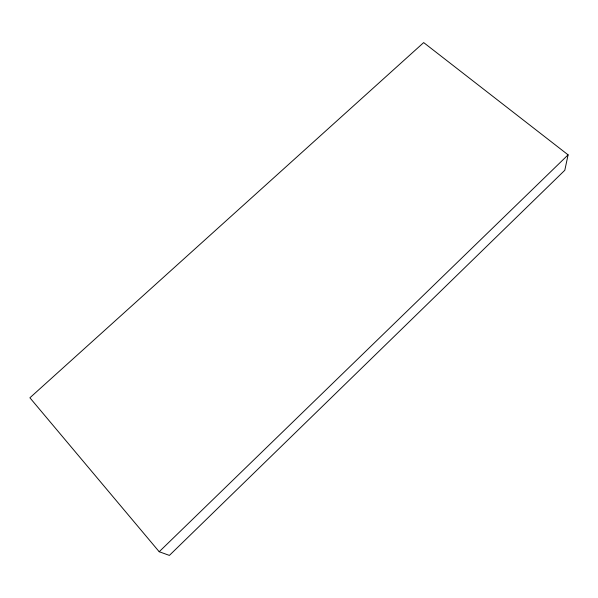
<?xml version="1.0" encoding="UTF-8"?>
<svg xmlns="http://www.w3.org/2000/svg" width="598" height="598" viewBox="0 0 598 598"><rect width="100%" height="100%" fill="white"/><g stroke="black" fill="none" stroke-linecap="round" stroke-linejoin="round"><path stroke-width="0.9" d="M568.1 154.852L564.804 170.266L169.398 555.407L159.203 551.73L29.9 397.79L423.676 42.593L568.1 154.852L159.203 551.73"/></g></svg>
